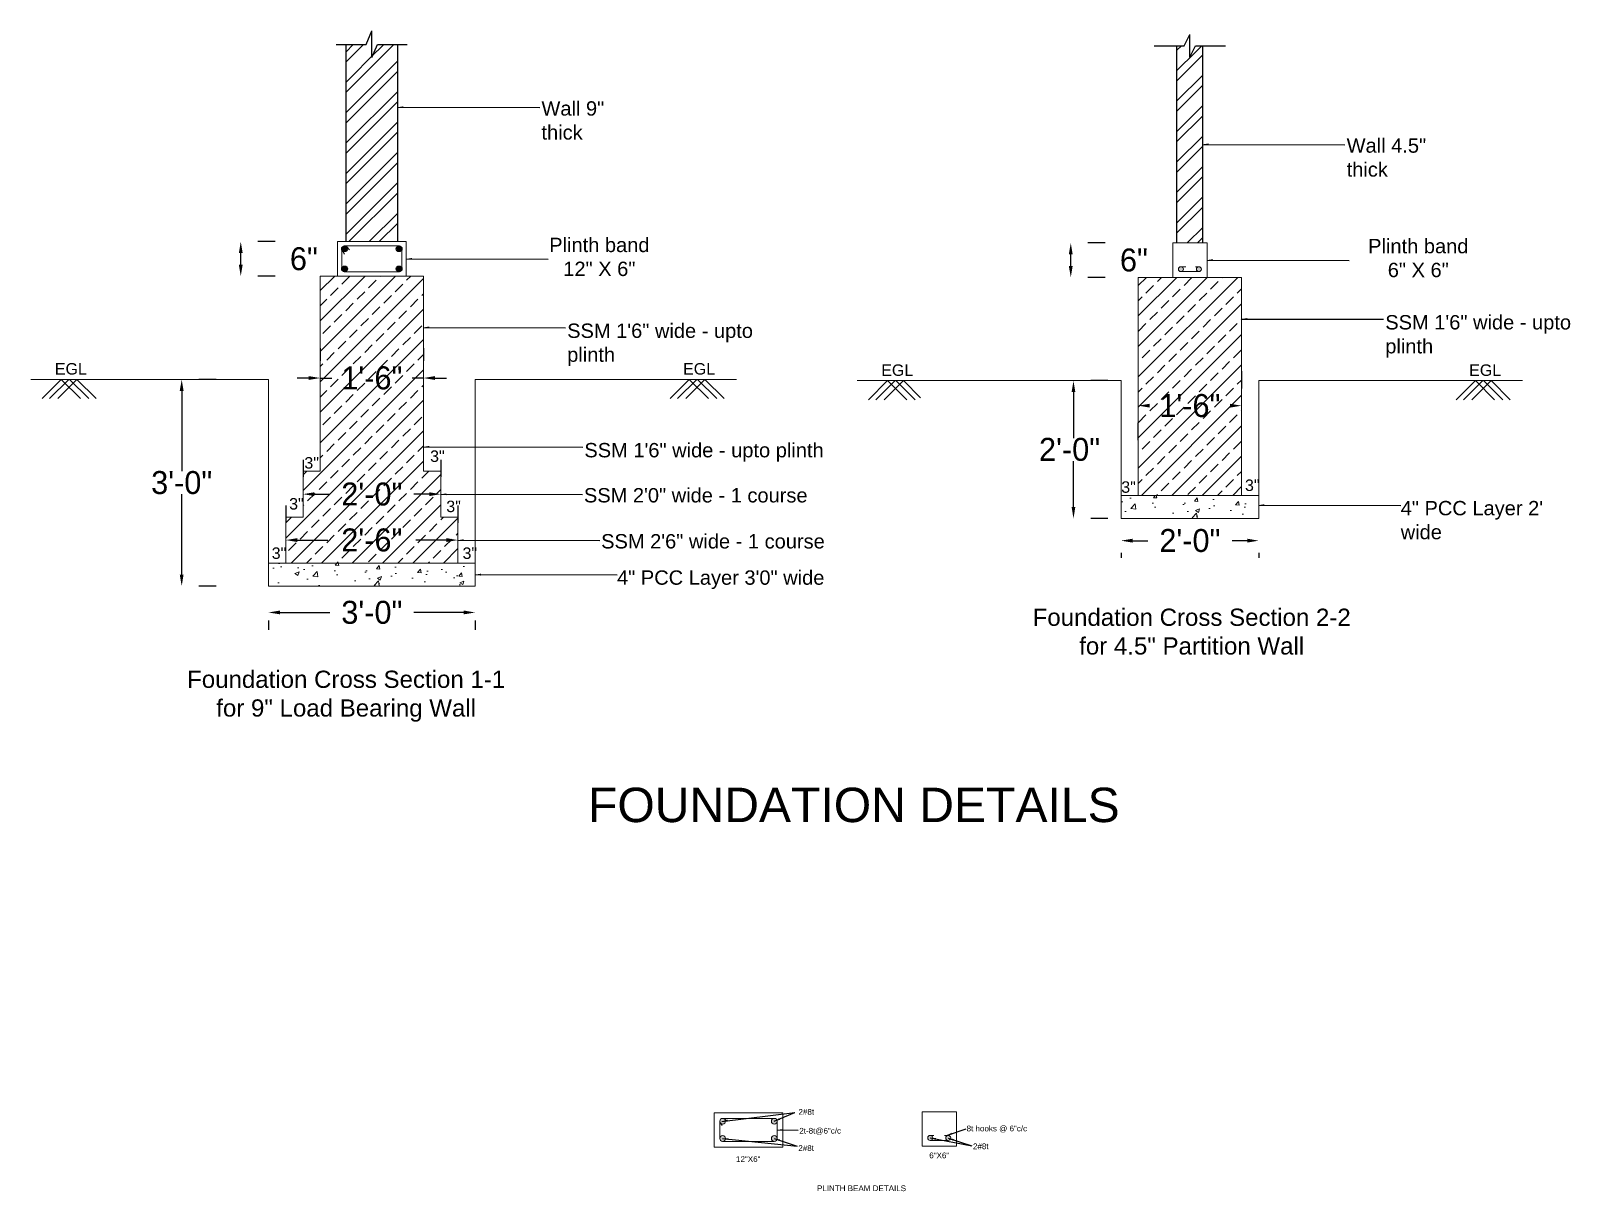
# Model space of a CAD drawing. Header units: inches. Extents: x 5 to 7848, y -1286 to 97.
# Drawn here: x 7580 to 7848.3, y -474 to -271.8 of the extents above; entities that cross this region are included whole.
import ezdxf

# ---------------------------------------------------------------- set-up
doc = ezdxf.new("R2010")
doc.units = ezdxf.units.IN
doc.header["$LTSCALE"] = 5
doc.header["$MEASUREMENT"] = 0
doc.linetypes.add('CENTER', pattern=[2, 1.25, -0.25, 0.25, -0.25])
for name, color, linetype, lineweight in [('MH - Base', 7, 'Continuous', 9), ('MH - Text', 173, 'Continuous', 20), ('MH text', 252, 'Continuous', 5)]:
    doc.layers.add(name, color=color, linetype=linetype, lineweight=lineweight)
doc.layers.add('MH dimensions', color=70, linetype='Continuous')
doc.styles.add('Annotative', font='txt')
doc.styles.get("Standard").update_dxf_attribs({"font": 'arial.ttf'})
doc.dimstyles.new('Copy of Standard1', dxfattribs={"dimtxt": 4, "dimasz": 2, "dimexe": 3, "dimexo": 6, "dimgap": 0, "dimtad": 0, "dimtih": 1, "dimtoh": 1, "dimdec": 0, "dimzin": 3, "dimdsep": 46, "dimlunit": 4, "dimtxsty": 'Annotative', "dimblk1": 'OBLIQUE', "dimblk2": 'OBLIQUE', "dimsah": 1, "dimcen": 0.125, "dimdle": 2, "dimclrd": 256, "dimclre": 256, "dimclrt": 2, "dimadec": 0, "dimazin": 0, "dimtfac": 0.5, "dimtdec": 0, "dimtmove": 2, "dimatfit": 3, "dimfxl": 1, "dimtolj": 1, "dimtzin": 3, "dimarcsym": 0})

# ---------------------------------------------------------------- blocks, each defined once
blk = doc.blocks.new('_Oblique')
at = {"color": 0, "linetype": 'ByBlock', "lineweight": -2}
blk.add_line((-0.5, -0.5), (0.5, 0.5), dxfattribs=at)
blk = doc.blocks.new('*D14')
at = {"layer": 'Defpoints', "color": 0, "linetype": 'CENTER', "ltscale": 50, "transparency": 16777216}
for p in [(7648.46, -332.27), (7630.46, -333.08), (7648.46, -333.08)]:
    blk.add_point(p, dxfattribs=at)
at = {"layer": 'MH dimensions', "linetype": 'Continuous', "lineweight": -2, "ltscale": 50, "transparency": 16777216}
for p, q in [((7630.46, -327.08), (7630.46, -329.27)), ((7648.46, -327.08), (7648.46, -329.27)), ((7628.46, -332.27), (7626.46, -332.27)), ((7630.46, -332.27), (7632.46, -332.27)), ((7648.46, -332.27), (7646.46, -332.27)), ((7650.46, -332.27), (7652.46, -332.27))]:
    blk.add_line(p, q, dxfattribs=at)
at = {"layer": 'MH dimensions', "linetype": 'CENTER', "ltscale": 50, "transparency": 16777216}
for points in [[(7628.46, -331.94), (7628.46, -332.6), (7630.46, -332.27)], [(7650.46, -331.94), (7650.46, -332.6), (7648.46, -332.27)]]:
    blk.add_solid(points, dxfattribs=at)
at = {"layer": 'MH dimensions', "color": 2, "linetype": 'CENTER', "ltscale": 50, "transparency": 16777216, "insert": (7639.46, -332.27), "char_height": 4, "attachment_point": 5, "style": 'Annotative'}
blk.add_mtext('\\A1;1\'-6"', dxfattribs=at)
blk = doc.blocks.new('*D15')
at = {"layer": 'Defpoints', "color": 0, "linetype": 'CENTER', "ltscale": 50, "transparency": 16777216}
for p in [(7621.46, -368.51), (7657.46, -368.51), (7657.46, -373.12)]:
    blk.add_point(p, dxfattribs=at)
at = {"layer": 'MH dimensions', "linetype": 'Continuous', "lineweight": -2, "ltscale": 50, "transparency": 16777216}
for p, q in [((7621.46, -374.51), (7621.46, -376.12)), ((7623.46, -373.12), (7632.12, -373.12)), ((7655.46, -373.12), (7646.79, -373.12)), ((7657.46, -374.51), (7657.46, -376.12))]:
    blk.add_line(p, q, dxfattribs=at)
at = {"layer": 'MH dimensions', "linetype": 'CENTER', "ltscale": 50, "transparency": 16777216}
for points in [[(7623.46, -372.78), (7623.46, -373.45), (7621.46, -373.12)], [(7655.46, -372.78), (7655.46, -373.45), (7657.46, -373.12)]]:
    blk.add_solid(points, dxfattribs=at)
at = {"layer": 'MH dimensions', "color": 2, "linetype": 'CENTER', "ltscale": 50, "transparency": 16777216, "insert": (7639.46, -373.12), "char_height": 4, "attachment_point": 5, "style": 'Annotative'}
blk.add_mtext('\\A1;3\'-0"', dxfattribs=at)
blk = doc.blocks.new('*D16')
at = {"layer": 'Defpoints', "color": 0, "linetype": 'CENTER', "ltscale": 50, "transparency": 16777216}
for p in [(7770.03, -356.73), (7794.03, -356.73), (7794.03, -360.61)]:
    blk.add_point(p, dxfattribs=at)
at = {"layer": 'MH dimensions', "linetype": 'Continuous', "lineweight": -2, "ltscale": 50, "transparency": 16777216}
for p, q in [((7772.03, -360.61), (7774.7, -360.61)), ((7792.03, -360.61), (7789.37, -360.61)), ((7770.03, -362.73), (7770.03, -363.61)), ((7794.03, -362.73), (7794.03, -363.61))]:
    blk.add_line(p, q, dxfattribs=at)
at = {"layer": 'MH dimensions', "linetype": 'CENTER', "ltscale": 50, "transparency": 16777216}
for points in [[(7772.03, -360.27), (7772.03, -360.94), (7770.03, -360.61)], [(7792.03, -360.27), (7792.03, -360.94), (7794.03, -360.61)]]:
    blk.add_solid(points, dxfattribs=at)
at = {"layer": 'MH dimensions', "color": 2, "linetype": 'CENTER', "ltscale": 50, "transparency": 16777216, "insert": (7782.03, -360.61), "char_height": 4, "attachment_point": 5, "style": 'Annotative'}
blk.add_mtext('\\A1;2\'-0"', dxfattribs=at)
blk = doc.blocks.new('*D17')
at = {"layer": 'Defpoints', "color": 0, "linetype": 'CENTER', "ltscale": 50, "transparency": 16777216}
for p in [(7624.46, -360.51), (7654.46, -360.51), (7654.46, -360.51)]:
    blk.add_point(p, dxfattribs=at)
at = {"layer": 'MH dimensions', "linetype": 'Continuous', "lineweight": -2, "ltscale": 50, "transparency": 16777216}
for p, q in [((7624.46, -354.51), (7624.46, -357.51)), ((7654.46, -354.51), (7654.46, -357.51)), ((7626.46, -360.51), (7631.79, -360.51)), ((7652.46, -360.51), (7647.12, -360.51))]:
    blk.add_line(p, q, dxfattribs=at)
at = {"layer": 'MH dimensions', "linetype": 'CENTER', "ltscale": 50, "transparency": 16777216}
for points in [[(7626.46, -360.17), (7626.46, -360.84), (7624.46, -360.51)], [(7652.46, -360.17), (7652.46, -360.84), (7654.46, -360.51)]]:
    blk.add_solid(points, dxfattribs=at)
at = {"layer": 'MH dimensions', "color": 2, "linetype": 'CENTER', "ltscale": 50, "transparency": 16777216, "insert": (7639.46, -360.51), "char_height": 4, "attachment_point": 5, "style": 'Annotative'}
blk.add_mtext('\\A1;2\'-6"', dxfattribs=at)
blk = doc.blocks.new('*D18')
at = {"layer": 'Defpoints', "color": 0, "linetype": 'CENTER', "ltscale": 50, "transparency": 16777216}
for p in [(7627.46, -352.51), (7651.46, -352.51), (7651.46, -352.51)]:
    blk.add_point(p, dxfattribs=at)
at = {"layer": 'MH dimensions', "linetype": 'Continuous', "lineweight": -2, "ltscale": 50, "transparency": 16777216}
for p, q in [((7627.46, -346.51), (7627.46, -349.51)), ((7651.46, -346.51), (7651.46, -349.51)), ((7629.46, -352.51), (7632.12, -352.51)), ((7649.46, -352.51), (7646.79, -352.51))]:
    blk.add_line(p, q, dxfattribs=at)
at = {"layer": 'MH dimensions', "linetype": 'CENTER', "ltscale": 50, "transparency": 16777216}
for points in [[(7629.46, -352.17), (7629.46, -352.84), (7627.46, -352.51)], [(7649.46, -352.17), (7649.46, -352.84), (7651.46, -352.51)]]:
    blk.add_solid(points, dxfattribs=at)
at = {"layer": 'MH dimensions', "color": 2, "linetype": 'CENTER', "ltscale": 50, "transparency": 16777216, "insert": (7639.46, -352.51), "char_height": 4, "attachment_point": 5, "style": 'Annotative'}
blk.add_mtext('\\A1;2\'-0"', dxfattribs=at)
blk = doc.blocks.new('*D12')
at = {"layer": 'Defpoints', "color": 0, "linetype": 'CENTER', "ltscale": 50, "transparency": 16777216}
for p in [(7606.32, -332.51), (7606.32, -332.51), (7606.32, -368.51)]:
    blk.add_point(p, dxfattribs=at)
at = {"layer": 'MH dimensions', "linetype": 'Continuous', "lineweight": -2, "ltscale": 50, "transparency": 16777216}
for p, q in [((7612.32, -332.51), (7609.32, -332.51)), ((7606.32, -334.51), (7606.32, -348.51)), ((7606.32, -366.51), (7606.32, -352.51)), ((7612.32, -368.51), (7609.32, -368.51))]:
    blk.add_line(p, q, dxfattribs=at)
at = {"layer": 'MH dimensions', "linetype": 'CENTER', "ltscale": 50, "transparency": 16777216}
for points in [[(7605.98, -334.51), (7606.65, -334.51), (7606.32, -332.51)], [(7605.98, -366.51), (7606.65, -366.51), (7606.32, -368.51)]]:
    blk.add_solid(points, dxfattribs=at)
at = {"layer": 'MH dimensions', "color": 2, "linetype": 'CENTER', "ltscale": 50, "transparency": 16777216, "insert": (7606.32, -350.51), "char_height": 4, "attachment_point": 5, "style": 'Annotative'}
blk.add_mtext('\\A1;3\'-0"', dxfattribs=at)
blk = doc.blocks.new('*D19')
at = {"layer": 'Defpoints', "color": 0, "linetype": 'CENTER', "ltscale": 50, "transparency": 16777216}
for p in [(7773.03, -337.09), (7791.03, -337.09), (7791.03, -337.09)]:
    blk.add_point(p, dxfattribs=at)
at = {"layer": 'MH dimensions', "linetype": 'Continuous', "lineweight": -2, "ltscale": 50, "transparency": 16777216}
for p, q in [((7791.03, -331.09), (7791.03, -334.09)), ((7773.03, -343.09), (7773.03, -340.09))]:
    blk.add_line(p, q, dxfattribs=at)
at = {"layer": 'MH dimensions', "linetype": 'CENTER', "ltscale": 50, "transparency": 16777216}
for points in [[(7775.03, -336.76), (7775.03, -337.42), (7773.03, -337.09)], [(7789.03, -336.76), (7789.03, -337.42), (7791.03, -337.09)]]:
    blk.add_solid(points, dxfattribs=at)
at = {"layer": 'MH dimensions', "color": 2, "linetype": 'CENTER', "ltscale": 50, "transparency": 16777216, "insert": (7782.03, -337.09), "char_height": 4, "attachment_point": 5, "style": 'Annotative'}
blk.add_mtext('\\A1;1\'-6"', dxfattribs=at)
blk = doc.blocks.new('*D13')
at = {"layer": 'Defpoints', "color": 0, "linetype": 'CENTER', "ltscale": 50, "transparency": 16777216}
for p in [(7761.74, -332.73), (7761.74, -332.73), (7761.74, -356.73)]:
    blk.add_point(p, dxfattribs=at)
at = {"layer": 'MH dimensions', "linetype": 'Continuous', "lineweight": -2, "ltscale": 50, "transparency": 16777216}
for p, q in [((7761.74, -334.73), (7761.74, -342.73)), ((7767.74, -332.73), (7764.74, -332.73)), ((7761.74, -354.73), (7761.74, -346.73)), ((7767.74, -356.73), (7764.74, -356.73))]:
    blk.add_line(p, q, dxfattribs=at)
at = {"layer": 'MH dimensions', "linetype": 'CENTER', "ltscale": 50, "transparency": 16777216}
for points in [[(7761.41, -334.73), (7762.07, -334.73), (7761.74, -332.73)], [(7761.41, -354.73), (7762.07, -354.73), (7761.74, -356.73)]]:
    blk.add_solid(points, dxfattribs=at)
at = {"layer": 'MH dimensions', "color": 2, "linetype": 'CENTER', "ltscale": 50, "transparency": 16777216, "insert": (7761.06, -344.73), "char_height": 4, "attachment_point": 5, "style": 'Annotative'}
blk.add_mtext('\\A1;2\'-0"', dxfattribs=at)
blk = doc.blocks.new('*D39')
at = {"layer": 'Defpoints', "color": 0, "linetype": 'CENTER', "ltscale": 50, "transparency": 16777216}
for p in [(7761.27, -308.73), (7761.27, -308.73), (7761.27, -314.73)]:
    blk.add_point(p, dxfattribs=at)
at = {"layer": 'MH dimensions', "linetype": 'Continuous', "lineweight": -2, "ltscale": 50, "transparency": 16777216}
for p, q in [((7761.27, -312.73), (7761.27, -310.73)), ((7767.27, -308.73), (7764.27, -308.73)), ((7767.27, -314.73), (7764.27, -314.73))]:
    blk.add_line(p, q, dxfattribs=at)
at = {"layer": 'MH dimensions', "linetype": 'CENTER', "ltscale": 50, "transparency": 16777216}
for points in [[(7760.93, -310.73), (7761.6, -310.73), (7761.27, -308.73)], [(7760.93, -312.73), (7761.6, -312.73), (7761.27, -314.73)]]:
    blk.add_solid(points, dxfattribs=at)
at = {"layer": 'MH dimensions', "color": 2, "linetype": 'CENTER', "ltscale": 50, "transparency": 16777216, "insert": (7772.27, -311.73), "char_height": 4, "attachment_point": 5, "style": 'Annotative'}
blk.add_mtext('\\A1;6"', dxfattribs=at)
blk = doc.blocks.new('*D40')
at = {"layer": 'Defpoints', "color": 0, "linetype": 'CENTER', "ltscale": 50, "transparency": 16777216}
for p in [(7616.61, -308.51), (7616.61, -308.51), (7616.61, -314.51)]:
    blk.add_point(p, dxfattribs=at)
at = {"layer": 'MH dimensions', "linetype": 'Continuous', "lineweight": -2, "ltscale": 50, "transparency": 16777216}
for p, q in [((7622.61, -308.51), (7619.61, -308.51)), ((7616.61, -312.51), (7616.61, -310.51)), ((7622.61, -314.51), (7619.61, -314.51))]:
    blk.add_line(p, q, dxfattribs=at)
at = {"layer": 'MH dimensions', "linetype": 'CENTER', "ltscale": 50, "transparency": 16777216}
for points in [[(7616.28, -310.51), (7616.95, -310.51), (7616.61, -308.51)], [(7616.28, -312.51), (7616.95, -312.51), (7616.61, -314.51)]]:
    blk.add_solid(points, dxfattribs=at)
at = {"layer": 'MH dimensions', "color": 2, "linetype": 'CENTER', "ltscale": 50, "transparency": 16777216, "insert": (7627.61, -311.51), "char_height": 4, "attachment_point": 5, "style": 'Annotative'}
blk.add_mtext('\\A1;6"', dxfattribs=at)

msp = doc.modelspace()

# ---------------------------------------------------------------- hatches: boundary and pattern name
at = {"layer": 'MH - Base', "linetype": 'CENTER', "ltscale": 50}
h = msp.add_hatch(color=256, dxfattribs=at)
h.dxf.hatch_style = 1
h.paths.add_polyline_path([(7780.9, -313.3, 1), (7780.03, -313.3, 1)])
h.paths.add_polyline_path([(7783.17, -313.3, 1), (7784.03, -313.3, 1)])
h = msp.add_hatch(color=256, dxfattribs=at)
h.dxf.hatch_style = 1
h.paths.add_polyline_path([(7701.1, -461.78, 0.255486), (7700.87, -461.36), (7700.84, -461.34, 0.571785), (7700.1, -461.78, 1)])
h.paths.add_polyline_path([(7701.1, -464.78, 1), (7700.1, -464.78, 1)])
h.paths.add_polyline_path([(7709.1, -464.78, 1), (7710.1, -464.78, 1)])
h.paths.add_polyline_path([(7709.1, -461.78, 1), (7710.1, -461.78, 1)])
h = msp.add_hatch(color=256, dxfattribs=at)
h.dxf.hatch_style = 1
h.paths.add_polyline_path([(7737.21, -464.68, 1), (7736.35, -464.68, 1)])
h.paths.add_polyline_path([(7739.48, -464.68, 1), (7740.34, -464.68, 1)])
at = {"layer": 'MH text'}
h = msp.add_hatch(dxfattribs=at)
h.set_pattern_fill('ANSI32', color=256, scale=10)
h.set_pattern_definition([(45, (3809.8925, 391.4208), (-2.6516504, 2.6516504), []), (45, (3811.6602, 391.4208), (-2.6516504, 2.6516504), [])])
h.paths.add_polyline_path([(7643.96, -274.15), (7640.99, -274.15), (7640.41, -275.27), (7639.18, -272.97), (7638.44, -274.15), (7634.96, -274.15), (7634.96, -308.51), (7643.96, -308.51)])
h = msp.add_hatch(dxfattribs=at)
h.set_pattern_fill('ANSI32', color=256, scale=10)
h.set_pattern_definition([(45, (3952.4694, 391.193), (-2.6516504, 2.6516504), []), (45, (3954.237, 391.193), (-2.6516504, 2.6516504), [])])
h.paths.add_polyline_path([(7784.28, -274.38), (7783.57, -274.38), (7782.98, -275.5), (7781.76, -273.2), (7781.02, -274.38), (7779.78, -274.38), (7779.78, -308.73), (7784.28, -308.73)])
h = msp.add_hatch(color=256, dxfattribs=at)
h.dxf.hatch_style = 1
h.paths.add_polyline_path([(7634.76, -309.26), (7634.65, -309.26, 0.382734), (7634.21, -309.75, 1), (7635.21, -309.75, 0.382734)])
h = msp.add_hatch(color=256, dxfattribs=at)
h.dxf.hatch_style = 1
h.paths.add_polyline_path([(7644.71, -309.75, 0.382734), (7644.26, -309.26), (7644.15, -309.26, 0.382734), (7643.71, -309.75, 1)])
h = msp.add_hatch(color=256, dxfattribs=at)
h.dxf.hatch_style = 1
h.paths.add_polyline_path([(7634.21, -313.26, 0.382734), (7634.65, -313.76), (7634.76, -313.76, 0.382734), (7635.21, -313.26, 1)])
h = msp.add_hatch(color=256, dxfattribs=at)
h.dxf.hatch_style = 1
h.paths.add_polyline_path([(7643.71, -313.26, 0.382734), (7644.15, -313.76), (7644.26, -313.76, 0.382734), (7644.71, -313.26, 1)])
h = msp.add_hatch(dxfattribs=at)
h.set_pattern_fill('ANSI33', color=256, scale=15)
h.set_pattern_definition([(45, (3809.8925, 391.4208), (-2.6516504, 2.6516504), []), (45, (3812.544, 391.4208), (-2.6516504, 2.6516504), [1.875, -0.9375])])
h.paths.add_polyline_path([(7648.46, -314.51), (7630.46, -314.51), (7630.46, -348.51), (7627.46, -348.51), (7627.46, -356.51), (7624.46, -356.51), (7624.46, -364.51), (7654.46, -364.51), (7654.46, -356.51), (7651.46, -356.51), (7651.46, -348.51), (7648.46, -348.51)])
h = msp.add_hatch(dxfattribs=at)
h.set_pattern_fill('ANSI33', color=256, scale=15)
h.set_pattern_definition([(45, (3749.8304, 391.193), (-2.6516504, 2.6516504), []), (45, (3752.482, 391.193), (-2.6516504, 2.6516504), [1.875, -0.9375])])
h.paths.add_polyline_path([(7791.03, -314.73), (7773.03, -314.73), (7773.03, -352.73), (7791.03, -352.73)])
h = msp.add_hatch(dxfattribs=at)
h.set_pattern_fill('AR-CONC', color=256)
h.set_pattern_definition([(50, (3952.4694, 403.193), (7.172602, -0.627521), [0.75, -8.25]), (355, (3952.4694, 403.193), (-1.387513, 7.521921), [0.6, -6.6]), (100.45144, (3953.067, 403.1406), (5.785088, 6.8944), [0.637402, -7.011421]), (46.1842, (3952.469, 405.193), (10.672413, -1.655193), [1.125, -12.375]), (96.63564, (3953.359, 405.055), (9.34662, 9.741186), [0.956103, -10.517138]), (351.18416, (3952.469, 405.193), (9.34662, 9.741186), [0.9, -9.9]), (21, (3953.4694, 404.693), (5.9690705, -4.026189), [0.75, -8.25]), (326, (3953.4694, 404.693), (2.433153, 7.2515), [0.6, -6.6]), (71.45144, (3953.967, 404.3574), (8.402224, 3.225312), [0.637402, -7.011421]), (37.5, (3952.4694, 403.193), (0.1215986, 3.3289385), [0, -6.52, 0, -6.7, 0, -6.625]), (7.5, (3952.4694, 403.193), (2.6306954, 3.944117), [0, -3.82, 0, -6.37, 0, -2.525]), (327.5, (3950.2394, 403.193), (5.3382244, -0.2255487), [0, -2.5, 0, -7.8, 0, -10.35]), (317.5, (3949.2394, 403.193), (5.8318617, 1.00105), [0, -3.25, 0, -5.18, 0, -7.35])])
h.paths.add_polyline_path([(7794.03, -352.73), (7770.03, -352.73), (7770.03, -356.62), (7794.03, -356.73)])
h = msp.add_hatch(dxfattribs=at)
h.set_pattern_fill('AR-CONC', color=256)
h.set_pattern_definition([(50, (3809.8925, 391.421), (7.172602, -0.627521), [0.75, -8.25]), (355, (3809.8925, 391.421), (-1.387513, 7.521921), [0.6, -6.6]), (100.45144, (3810.49, 391.3685), (5.785088, 6.8944), [0.637402, -7.011421]), (46.1842, (3809.8925, 393.421), (10.672413, -1.655193), [1.125, -12.375]), (96.63564, (3810.782, 393.283), (9.34662, 9.741186), [0.956103, -10.517138]), (351.18416, (3809.892, 393.421), (9.34662, 9.741186), [0.9, -9.9]), (21, (3810.8925, 392.921), (5.9690705, -4.026189), [0.75, -8.25]), (326, (3810.8925, 392.921), (2.433153, 7.2515), [0.6, -6.6]), (71.45144, (3811.39, 392.585), (8.402224, 3.225312), [0.637402, -7.011421]), (37.5, (3809.8925, 391.4208), (0.1215986, 3.3289385), [0, -6.52, 0, -6.7, 0, -6.625]), (7.5, (3809.8925, 391.4208), (2.6306954, 3.944117), [0, -3.82, 0, -6.37, 0, -2.525]), (327.5, (3807.6625, 391.4208), (5.3382244, -0.2255487), [0, -2.5, 0, -7.8, 0, -10.35]), (317.5, (3806.6625, 391.421), (5.8318617, 1.00105), [0, -3.25, 0, -5.18, 0, -7.35])])
h.paths.add_polyline_path([(7657.46, -368.51), (7657.46, -364.51), (7621.46, -364.51), (7621.46, -368.51)])

# ---------------------------------------------------------------- linework, layer by layer
for p, q in [((7638.44, -274.15), (7639.46, -271.77)), ((7639.46, -276.41), (7639.46, -271.77)), ((7781.02, -274.38), (7782.03, -272.39)), ((7782.03, -276.34), (7782.03, -272.39)), ((7633.22, -274.15), (7638.44, -274.15)), ((7634.96, -308.51), (7634.96, -274.15)), ((7639.46, -276.41), (7640.42, -274.15)), ((7640.42, -274.15), (7645.63, -274.15)), ((7643.96, -308.51), (7643.96, -274.15)), ((7775.8, -274.38), (7781.02, -274.38)), ((7779.78, -308.73), (7779.78, -274.38)), ((7782.03, -276.34), (7783.03, -274.38)), ((7783.03, -274.38), (7788.21, -274.38)), ((7784.28, -308.73), (7784.28, -274.38)), ((7732.09, -332.73), (7735.08, -335.72))]:
    msp.add_line(p, q)
for centre in [(7634.71, -309.75), (7644.21, -309.75), (7634.71, -313.26), (7644.21, -313.26)]:
    msp.add_circle(centre, 0.5)
at = {"layer": 'MH - Base'}
for p, q in [((7633.46, -308.51), (7645.46, -308.51)), ((7633.46, -314.51), (7633.46, -308.51)), ((7645.46, -314.51), (7645.46, -308.51)), ((7634.21, -313.26), (7634.21, -309.75)), ((7634.26, -309.98), (7634.68, -310.66)), ((7634.65, -309.26), (7644.26, -309.26)), ((7635.08, -309.42), (7635.55, -309.95)), ((7644.71, -313.26), (7644.71, -309.75)), ((7779.03, -308.73), (7785.03, -308.73)), ((7779.03, -314.73), (7779.03, -308.73)), ((7785.03, -314.73), (7785.03, -308.73)), ((7634.65, -313.76), (7644.26, -313.76)), ((7780.47, -312.87), (7781.32, -312.87)), ((7782.98, -312.87), (7783.6, -312.87)), ((7630.46, -314.51), (7648.46, -314.51)), ((7630.46, -348.51), (7630.46, -314.51)), ((7648.46, -348.51), (7648.46, -314.51)), ((7773.03, -314.73), (7791.03, -314.73)), ((7773.03, -352.73), (7773.03, -314.73)), ((7791.03, -352.73), (7791.03, -314.73)), ((7580.02, -332.51), (7621.46, -332.51)), ((7585.33, -332.51), (7581.98, -335.86)), ((7586.64, -332.51), (7583.29, -335.86)), ((7588.07, -332.51), (7584.72, -335.86)), ((7585.33, -332.51), (7588.68, -335.86)), ((7586.77, -332.51), (7590.12, -335.86)), ((7588.07, -332.51), (7591.42, -335.86)), ((7621.46, -332.51), (7621.46, -368.51)), ((7657.46, -332.51), (7703.01, -332.51)), ((7657.46, -332.51), (7657.46, -368.51)), ((7694.78, -332.51), (7691.43, -335.86)), ((7696.08, -332.51), (7692.73, -335.86)), ((7697.52, -332.51), (7694.17, -335.86)), ((7694.78, -332.51), (7698.13, -335.86)), ((7696.21, -332.51), (7699.56, -335.86)), ((7697.52, -332.51), (7700.87, -335.86)), ((7724.04, -332.73), (7770.03, -332.73)), ((7729.35, -332.73), (7726, -336.08)), ((7730.66, -332.73), (7727.31, -336.08)), ((7732.09, -332.73), (7728.74, -336.08)), ((7729.35, -332.73), (7732.7, -336.08)), ((7730.79, -332.73), (7734.14, -336.08)), ((7770.03, -332.73), (7770.03, -356.73)), ((7794.03, -332.73), (7840.01, -332.73)), ((7794.03, -332.73), (7794.03, -356.73)), ((7831.78, -332.73), (7828.42, -336.08)), ((7833.08, -332.73), (7829.73, -336.08)), ((7834.52, -332.73), (7831.17, -336.08)), ((7831.78, -332.73), (7835.13, -336.08)), ((7833.21, -332.73), (7836.56, -336.08)), ((7834.52, -332.73), (7837.87, -336.08)), ((7627.46, -348.51), (7630.46, -348.51)), ((7627.46, -356.51), (7627.46, -348.51)), ((7648.46, -348.51), (7651.46, -348.51)), ((7651.46, -356.51), (7651.46, -348.51)), ((7770.03, -352.73), (7794.03, -352.73)), ((7624.46, -356.51), (7627.46, -356.51)), ((7624.46, -364.51), (7624.46, -356.51)), ((7651.46, -356.51), (7654.46, -356.51)), ((7654.46, -364.51), (7654.46, -356.51)), ((7770.03, -356.73), (7794.03, -356.73)), ((7621.46, -364.51), (7657.46, -364.51)), ((7621.46, -368.51), (7657.46, -368.51)), ((7736.78, -464.25), (7737.41, -464.25)), ((7739.27, -464.25), (7739.91, -464.25))]:
    msp.add_line(p, q, dxfattribs=at)
at = {"layer": 'MH - Base', "ltscale": 15}
for p, q in [((7711.1, -460.28), (7699.1, -460.28)), ((7709.6, -461.28), (7700.6, -461.28)), ((7700.84, -461.34), (7701.4, -461.68)), ((7711.1, -466.28), (7711.1, -460.28)), ((7700.1, -461.78), (7700.1, -464.78)), ((7700.23, -462.12), (7700.52, -462.5)), ((7710.1, -464.78), (7710.1, -461.78)), ((7699.1, -466.28), (7711.1, -466.28)), ((7700.6, -465.28), (7709.6, -465.28))]:
    msp.add_line(p, q, dxfattribs=at)
at = {"layer": 'MH - Base', "ltscale": 0.2}
msp.add_line((7699.1, -460.28), (7699.1, -466.28), dxfattribs=at)
at = {"layer": 'MH - Base'}
for points in [[(7783.6, -313.73), (7780.47, -313.73)], [(7739.91, -465.11), (7736.78, -465.11)]]:
    msp.add_lwpolyline(points, dxfattribs=at)
msp.add_lwpolyline([(7735.35, -466.11), (7735.35, -460.11), (7741.35, -460.11), (7741.35, -466.11)], close=True, dxfattribs=at)
for centre in [(7780.47, -313.3), (7783.6, -313.3), (7736.78, -464.68), (7739.91, -464.68)]:
    msp.add_circle(centre, 0.431, dxfattribs=at)
at = {"layer": 'MH - Base', "ltscale": 0.2}
for centre in [(7700.6, -461.78), (7709.6, -461.78), (7700.6, -464.78), (7709.6, -464.78)]:
    msp.add_circle(centre, 0.5, dxfattribs=at)

# ---------------------------------------------------------------- texts
at = {"layer": 'MH - Text', "char_height": 2.5, "attachment_point": 1}
for s, insert, width in [('Wall 9" thick', (7669.02, -284.05), 17.3659), ('Wall 4.5" thick', (7809.35, -290.51), 18.6485), ('\\pxqc;Plinth band \\P\\pxqc;12" X 6"', (7669.6, -307.83), 19.0174), ('\\pxqc;Plinth band \\P\\pxqc;6" X 6"', (7809.62, -308.03), 24.4238), ('SSM 1\'6" wide - upto plinth', (7816.08, -321.31), 34.9855), ('SSM 1\'6" wide - upto plinth', (7673.5, -322.78), 35.2725), ('SSM 1\'6" wide - upto plinth', (7676.5, -343.59), 41.5854), ('SSM 2\'0" wide - 1 course', (7676.42, -351.45), 43.2804), ('4" PCC Layer 2\' wide', (7818.77, -353.69), 26.7736), ('SSM 2\'6" wide - 1 course', (7679.42, -359.47), 43.2804), ('4" PCC Layer 3\'0" wide', (7682.19, -365.79), 38.0336)]:
    msp.add_mtext(s, dxfattribs=dict(at, insert=insert, width=width))
at = {"layer": 'MH - Text', "char_height": 3, "attachment_point": 2}
for s, width, insert in [('\\pxqc;{\\f@Arial Unicode MS|b0|i0|c0|p34;Foundation Cross Section 2-2\\Pfor 4.5" Partition Wall}', 67.296, (7782.34, -372.45)), ('\\pxqc;{\\f@Arial Unicode MS|b0|i0|c0|p34;Foundation Cross Section 1-1\\Pfor 9" Load Bearing Wall}', 64.5851, (7634.98, -383.26))]:
    msp.add_mtext_dynamic_manual_height_columns(s, width=width, gutter_width=1, heights=[0], dxfattribs=dict(at, insert=insert))
at = {"layer": 'MH - Text', "ltscale": 0.2, "char_height": 1, "attachment_point": 1}
for s, width, insert in [('2#8t', 4.5345, (7713.82, -459.65)), ('2t-8t@6"c/c', 10.0307, (7713.96, -462.93)), ('8t hooks @ 6"c/c', 11.1384, (7743.12, -462.53)), ('2#8t', 4.5345, (7713.79, -465.94)), ('2#8t', 4.5345, (7744.23, -465.64)), ('12"X6"', 4.1578, (7702.93, -467.87)), ('6"X6"', 9.9531, (7736.61, -467.22))]:
    msp.add_mtext_dynamic_manual_height_columns(s, width=width, gutter_width=1, heights=[0], dxfattribs=dict(at, insert=insert))
at = {"layer": 'MH - Text', "linetype": 'CENTER', "ltscale": 50, "insert": (7717.04, -472.95), "char_height": 1, "width": 31.7302, "attachment_point": 1}
msp.add_mtext('PLINTH BEAM DETAILS', dxfattribs=at)
at = {"layer": 'MH dimensions', "linetype": 'CENTER', "ltscale": 50, "char_height": 2}
for width, insert, attachment_point in [(2.9123, (7630.24, -346.05), 3), (28.8265, (7649.61, -344.89), 1), (3.1586, (7772.61, -350.27), 3), (5.0381, (7791.63, -349.95), 1), (3.2332, (7627.59, -353.19), 3), (3.8281, (7652.43, -353.64), 1), (3.8982, (7624.55, -361.79), 3), (2.3251, (7655.26, -361.79), 1)]:
    msp.add_mtext_dynamic_manual_height_columns('{\\f@Arial Unicode MS|b0|i0|c0|p34;3"}', width=width, gutter_width=1, heights=[0], dxfattribs=dict(at, insert=insert, attachment_point=attachment_point))
at = {"layer": 'MH text', "char_height": 2, "attachment_point": 1}
for insert in [(7584.21, -329.67), (7693.7, -329.67), (7728.23, -329.9), (7830.7, -329.9)]:
    msp.add_mtext_dynamic_manual_height_columns('{\\f@Arial Unicode MS|b0|i0|c0|p34;EGL}', width=28.8265, gutter_width=1, heights=[0], dxfattribs=dict(at, insert=insert))
at = {"layer": 'MH text', "linetype": 'CENTER', "ltscale": 50, "insert": (7677.13, -403.65), "char_height": 6, "width": 176.2892, "attachment_point": 1}
msp.add_mtext('FOUNDATION DETAILS', dxfattribs=at)

# ---------------------------------------------------------------- dimensions: what is measured, and where the dimension line sits
at = {"layer": 'MH dimensions', "linetype": 'CENTER', "ltscale": 50}
for base, p1, p2, picture, middle in [((7616.61, -308.51), (7616.61, -314.51), (7616.61, -308.51), '*D40', (7627.61, -311.51)), ((7761.27, -308.73), (7761.27, -314.73), (7761.27, -308.73), '*D39', (7772.27, -311.73))]:
    dim = msp.add_linear_dim(base=base, p1=p1, p2=p2, angle=90, dimstyle='Copy of Standard1', dxfattribs=at)
    dim.commit()
    dim.dimension.update_dxf_attribs({"geometry": picture, "text_midpoint": middle})
for base, p1, p2, picture, middle in [((7648.46, -332.27), (7630.46, -333.08), (7648.46, -333.08), '*D14', (7639.46, -332.27)), ((7791.03, -337.09), (7773.03, -337.09), (7791.03, -337.09), '*D19', (7782.03, -337.09)), ((7651.46, -352.51), (7627.46, -352.51), (7651.46, -352.51), '*D18', (7639.46, -352.51)), ((7654.46, -360.51), (7624.46, -360.51), (7654.46, -360.51), '*D17', (7639.46, -360.51)), ((7794.03, -360.61), (7770.03, -356.73), (7794.03, -356.73), '*D16', (7782.03, -360.61)), ((7657.46, -373.12), (7621.46, -368.51), (7657.46, -368.51), '*D15', (7639.46, -373.12))]:
    dim = msp.add_linear_dim(base=base, p1=p1, p2=p2, dimstyle='Copy of Standard1', dxfattribs=at)
    dim.commit()
    dim.dimension.update_dxf_attribs({"geometry": picture, "text_midpoint": middle})
dim = msp.add_linear_dim(base=(7606.32, -332.51), p1=(7606.32, -368.51), p2=(7606.32, -332.51), angle=90, dimstyle='Copy of Standard1', override={"dimtxt": 4}, dxfattribs=at)
dim.commit()
dim.dimension.update_dxf_attribs({"geometry": '*D12', "text_midpoint": (7606.32, -350.51)})
dim = msp.add_linear_dim(base=(7761.74, -332.73), p1=(7761.74, -356.73), p2=(7761.74, -332.73), angle=90, dimstyle='Copy of Standard1', override={"dimtxt": 4}, dxfattribs=at)
dim.commit()
dim.dimension.update_dxf_attribs({"geometry": '*D13', "text_midpoint": (7761.06, -344.73), "dimtype": 160})

# ---------------------------------------------------------------- leaders
at = {"layer": 'MH - Text', "linetype": 'CENTER', "ltscale": 50}
for points, override in [([(7643.96, -285.09), (7668.71, -285.14)], {"dimasz": 1}), ([(7784.28, -291.56), (7809.04, -291.61)], {"dimasz": 1}), ([(7645.46, -311.51), (7670.21, -311.56)], {"dimasz": 1}), ([(7785.03, -311.73), (7809.79, -311.79)], {"dimasz": 1}), ([(7791.03, -321.99), (7815.79, -322.04)], {"dimasz": 1}), ([(7648.46, -323.46), (7673.21, -323.51)], {"dimasz": 1}), ([(7648.46, -344.26), (7676.21, -344.31)], {"dimasz": 1}), ([(7651.45, -352.53), (7676.2, -352.58)], {"dimasz": 1}), ([(7794.03, -354.42), (7818.79, -354.48)], {"dimasz": 1}), ([(7654.45, -360.53), (7679.2, -360.58)], {"dimasz": 1}), ([(7657.46, -366.53), (7682.21, -366.58)], {"dimasz": 1}), ([(7700.48, -461.79), (7713.18, -460.23)], {"dimasz": 1, "dimgap": 0, "dimtad": 0}), ([(7709.6, -461.78), (7713.18, -460.23)], {"dimasz": 1}), ([(7710.1, -463.28), (7713.76, -463.34)], {"dimasz": 1}), ([(7739.59, -464.25), (7743.06, -463.11)], {"dimasz": 1}), ([(7700.6, -464.78), (7713.61, -466.12)], {"dimasz": 1}), ([(7709.6, -464.78), (7713.61, -466.12)], {"dimasz": 1}), ([(7736.78, -464.69), (7744, -466.03)], {"dimasz": 1}), ([(7739.91, -464.72), (7744, -466.03)], {"dimasz": 1})]:
    msp.add_leader(points, dimstyle='Copy of Standard1', override=override, dxfattribs=at)

doc.saveas('drawing.dxf')
